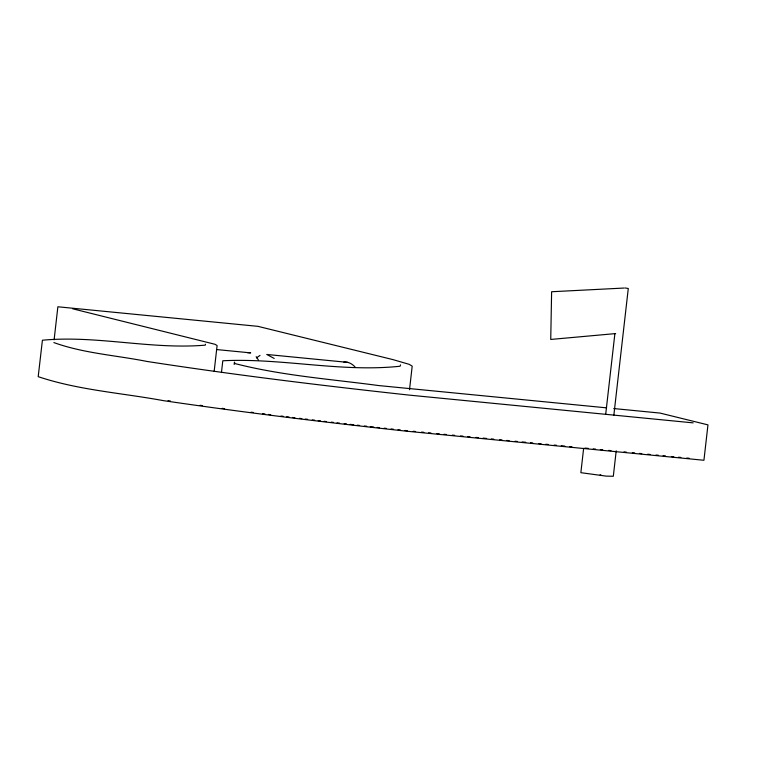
<?xml version="1.0" encoding="UTF-8"?>
<svg xmlns="http://www.w3.org/2000/svg" width="764" height="764" viewBox="0 0 764 764"><rect width="100%" height="100%" fill="white"/><g stroke="black" fill="none" stroke-linecap="round" stroke-linejoin="round"><path stroke-width="1.15" d="M54.11 339.808L57.873 306.784L257.926 326.343L392.935 359.605L409.208 364.332L412.197 366.147L409.514 389.736M214.149 371.476L217.1 345.529L214.98 344.287L72.656 308.79M221.455 372.565L222.802 360.77C281.811 357.81 341.183 372.565 400.088 366.223L400.565 364.848M234.176 364.495L234.443 362.136L234.92 363.559C281.906 375.64 330.707 379.145 378.696 385.562L606.616 407.852M583.629 448.373L580.86 472.677L606.205 476.125L613.311 476.258L616.214 450.798M605.709 414.203L614.877 333.734M613.855 415.129L628.285 288.496L625.181 287.971M205.478 344.23L205.239 345.147C151.119 349.74 96.512 335.052 42.412 340.228L38.2 376.662C78.425 390.156 121.82 392.954 163.467 400.651C244.528 412.531 325.875 422.435 407.317 431.268L703.93 460.272L707.961 424.879L660.039 413.076L613.74 408.549M260.027 355.403L256.427 357.886M615.641 333.582L550.739 339.445L551.618 291.743L624.207 288.038M247.402 352.653L250.688 352.882L216.642 349.559M347.763 362.375L266.751 354.458L274.2 358.44M693.177 422.874L408.95 395.083C321.472 385.553 234.099 374.885 147.127 361.467C116.157 355.317 83.639 353.331 53.862 342.568M404.92 430.466L407.288 430.695M413.209 431.278L415.578 431.507M421.499 432.09L423.867 432.319M428.604 432.787L430.972 433.016M436.893 433.589L439.262 433.828M443.999 434.286L446.367 434.515M452.288 435.098L454.656 435.327M460.577 435.91L462.946 436.139M467.683 436.607L470.051 436.836M475.972 437.419L478.34 437.648M483.077 438.106L486.63 438.46M491.367 438.918L493.735 439.147M499.656 439.73L502.024 439.959M506.761 440.427L509.139 440.656M515.06 441.239L517.429 441.468M522.165 441.936L525.718 442.28M530.455 442.738L532.823 442.977M538.744 443.55L541.113 443.788M545.849 444.247L548.218 444.476M554.139 445.059L556.507 445.288M561.244 445.756L564.797 446.1M569.533 446.568L571.902 446.797M584.928 448.067L588.481 448.42M593.217 448.879L595.586 449.108M600.323 449.576L602.691 449.805M608.612 450.388L610.98 450.617M624.007 451.887L626.375 452.126M632.296 452.699L634.664 452.928M639.401 453.396L641.77 453.625M647.691 454.208L650.059 454.437M655.98 455.019L658.348 455.248M663.095 455.707L665.463 455.946M671.384 456.519L673.752 456.757M678.489 457.216L680.858 457.445M686.779 458.028L689.147 458.257M370.282 426.656L373.739 427.038M377.206 427.42L379.517 427.668M384.13 428.184L386.441 428.432M391.063 428.938L393.374 429.196M397.987 429.702L400.298 429.96M600.074 474.836L600.934 474.96M256.16 356.683L258.366 359.901M366.72 426.255A323.506 14.678 6.5 0 1 364.352 425.987M359.605 425.443A323.506 14.678 6.5 0 1 357.227 425.176M353.665 424.765A323.506 14.678 6.5 0 1 350.103 424.354M346.541 423.944A323.506 14.678 6.5 0 1 344.172 423.667M339.436 423.113A323.506 14.678 6.5 0 1 337.067 422.836M333.524 422.425A323.506 14.678 6.5 0 1 331.165 422.139M326.448 421.585A323.506 14.678 6.5 0 1 324.089 421.298M320.555 420.878A323.506 14.678 6.5 0 1 318.196 420.601M314.673 420.171A323.506 14.678 6.5 0 1 312.323 419.885M307.634 419.321A323.506 14.678 6.5 0 1 305.294 419.035M301.799 418.605A323.506 14.678 6.5 0 1 299.478 418.328M294.837 417.755A323.506 14.678 6.5 0 1 292.517 417.469M289.04 417.029A323.506 14.678 6.5 0 1 286.729 416.743M283.272 416.313A323.506 14.678 6.5 0 1 280.971 416.027M270.685 414.718A323.506 14.678 6.5 0 1 268.412 414.432M265.012 413.993A323.506 14.678 6.5 0 1 262.682 413.696M253.4 412.493A323.506 14.678 6.5 0 1 251.089 412.197M224.568 408.664A323.506 14.678 6.5 0 1 222.19 408.339M202.364 405.608A323.506 14.678 6.5 0 1 200.092 405.283M170.42 401.014A323.506 14.678 6.5 0 1 168.051 400.661M343.876 362.117A101.068 33.53 -84.4 0 1 355.031 366.949"/></g></svg>
